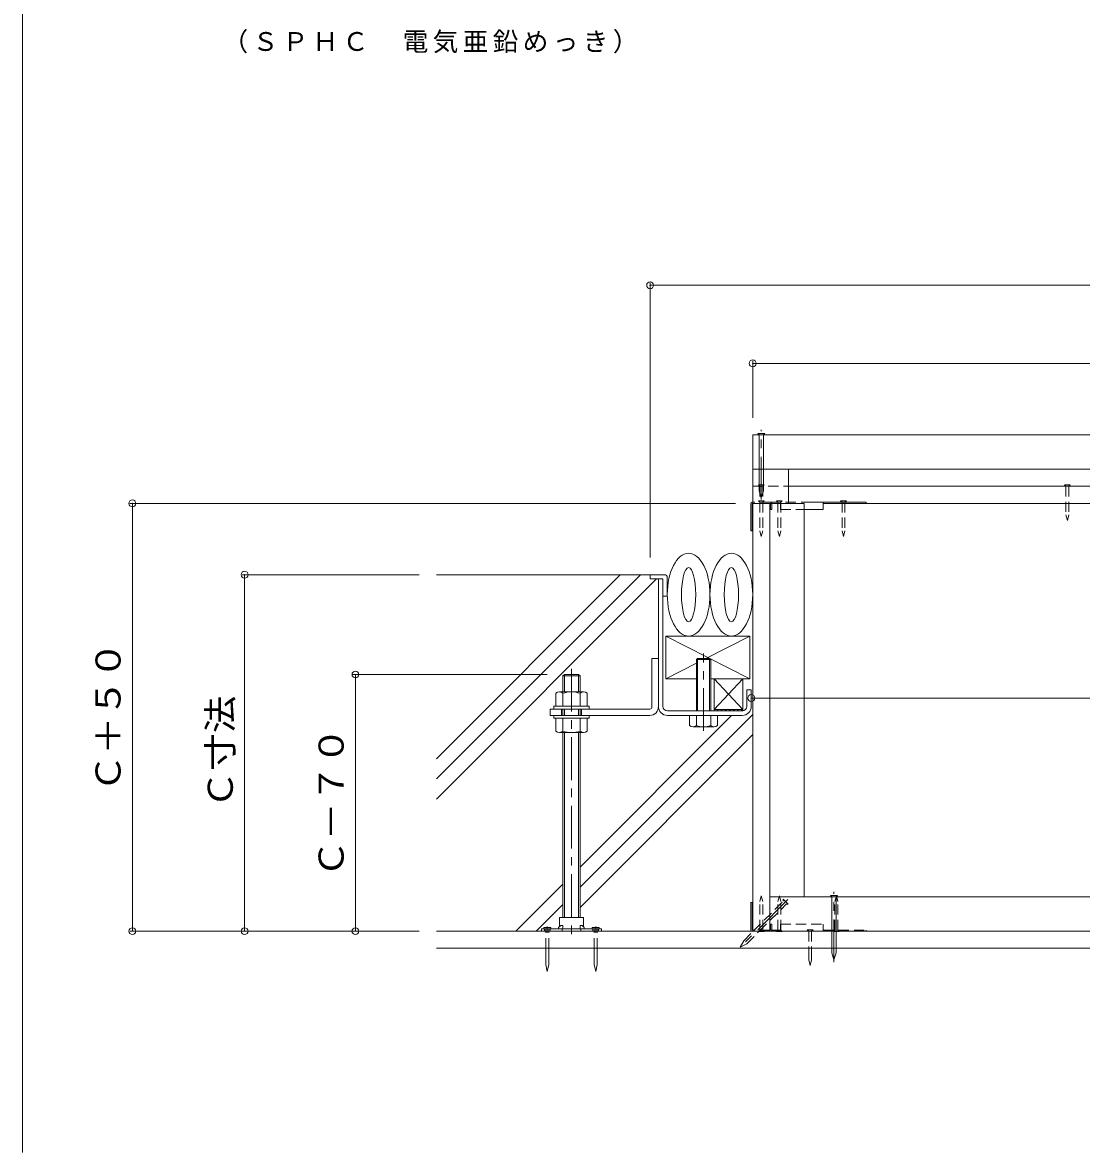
# Model space of a CAD drawing. Units: millimetres at full size, sheet at 1:6; details may follow other scales. Extents: x -2183 to 2239, y -1648 to 1656.
# Drawn here: x -337 to 406, y -1533 to -741 of the extents above; entities that cross this region are included whole.
import ezdxf
from ezdxf.enums import TextEntityAlignment as Align

# ---------------------------------------------------------------- set-up
doc = ezdxf.new("R2010")
doc.units = ezdxf.units.MM
doc.header["$LTSCALE"] = 6
doc.header["$PDMODE"] = 32
doc.header["$PDSIZE"] = 4.8
doc.linetypes.add('CHAIN1', pattern=[8, 5, -1, 1, -1])
doc.linetypes.add('DASHED1', pattern=[1.8, 1.2, -0.6])
for name, color, linetype, lineweight in [('1-0_1-0ﾚｲﾔ', 4, 'Continuous', 9), ('1-1_1-1ﾚｲﾔ', 2, 'Continuous', 9), ('1-3_1-3ﾚｲﾔ', 4, 'Continuous', 9), ('1-5_1-5ﾚｲﾔ', 7, 'Continuous', 9), ('1-6_1-6ﾚｲﾔ', 6, 'Continuous', 9), ('1-7', 5, 'Continuous', 5), ('1-8', 3, 'Continuous', 9), ('1-A', 3, 'Continuous', 9), ('1-B', 4, 'Continuous', 9), ('1-C', 4, 'Continuous', 9), ('1-D', 5, 'Continuous', 5), ('1-E', 3, 'Continuous', 9), ('1-F', 7, 'Continuous', 9), ('F-0_F-0ﾚｲﾔ', 7, 'Continuous', 9)]:
    doc.layers.add(name, color=color, linetype=linetype, lineweight=lineweight)
doc.styles.add('ＭＳ ゴシック', font='')
doc.styles.get('ＭＳ ゴシック').set_extended_font_data('MS Gothic')

msp = doc.modelspace()

# ---------------------------------------------------------------- linework, layer by layer
at = {"layer": '1-0_1-0ﾚｲﾔ'}
for p, q in [((27.493, -1376.232), (69.493, -1376.232)), ((29.493, -1377.832), (29.493, -1376.232)), ((33.493, -1377.832), (33.493, -1376.232)), ((41.993, -1376.232), (41.993, -1377.832)), ((54.993, -1376.232), (54.993, -1377.832)), ((63.493, -1377.832), (63.493, -1376.232)), ((67.493, -1377.832), (67.493, -1376.232)), ((69.493, -1376.232), (69.493, -1377.832))]:
    msp.add_line(p, q, dxfattribs=at)
at = {"layer": '1-0_1-0ﾚｲﾔ', "linetype": 'CHAIN1'}
for p, q in [((31.493, -1379.069), (31.493, -1374.5)), ((65.493, -1379.069), (65.493, -1374.5))]:
    msp.add_line(p, q, dxfattribs=at)
at = {"layer": '1-0_1-0ﾚｲﾔ'}
msp.add_lwpolyline([(27.493, -1376.232), (27.493, -1377.832), (69.493, -1377.832)], dxfattribs=at)
at = {"layer": '1-1_1-1ﾚｲﾔ'}
for p, q in [((109.491, -1130.832), (112.691, -1130.832)), ((109.491, -1220.132), (109.491, -1130.832)), ((112.691, -1220.132), (112.691, -1130.832)), ((171.491, -1220.132), (171.491, -1208.532)), ((115.891, -1223.332), (168.291, -1223.332)), ((115.891, -1226.532), (136.191, -1226.532)), ((168.291, -1226.532), (146.191, -1226.532)), ((1395.694, -1377.832), (-46.307, -1377.832)), ((-46.307, -1389.832), (1395.694, -1389.832))]:
    msp.add_line(p, q, dxfattribs=at)
msp.add_lwpolyline([(174.691, -1220.132), (174.691, -1208.532), (171.491, -1208.532)], dxfattribs=at)
for centre, radius, start, end in [((115.891, -1220.132), 6.4, 180, 270), ((115.891, -1220.132), 3.2, 180, 270), ((168.291, -1220.132), 3.2, 270, 0), ((168.291, -1220.132), 6.4, 270, 0)]:
    msp.add_arc(centre, radius, start, end, dxfattribs=at)
at = {"layer": '1-3_1-3ﾚｲﾔ'}
for p, q in [((113.691, -1127.832), (103.691, -1127.832)), ((112.691, -1142.832), (112.691, -1130.832)), ((115.691, -1129.832), (115.691, -1142.832)), ((112.691, -1142.832), (115.691, -1142.832))]:
    msp.add_line(p, q, dxfattribs=at)
msp.add_lwpolyline([(103.691, -1127.832), (103.691, -1130.832), (112.691, -1130.832)], dxfattribs=at)
msp.add_arc((113.691, -1129.832), 2, 0, 90, dxfattribs=at)
at = {"layer": '1-6_1-6ﾚｲﾔ'}
for p, q in [((103.693, -1127.832), (-46.307, -1127.832)), ((-46.307, -1256.909), (82.77, -1127.832)), ((-46.307, -1271.051), (96.912, -1127.832)), ((-46.307, -1285.193), (108.054, -1130.832)), ((148.692, -1200.832), (168.692, -1222.332)), ((168.692, -1200.832), (148.692, -1222.332)), ((148.692, -1200.832), (168.692, -1200.832)), ((148.692, -1222.332), (148.692, -1200.832)), ((168.692, -1200.832), (168.692, -1222.332)), ((54.493, -1347.028), (175.692, -1225.828)), ((54.493, -1332.886), (160.847, -1226.532)), ((148.692, -1222.332), (168.692, -1222.332)), ((54.493, -1361.17), (175.692, -1239.971)), ((9.547, -1377.832), (42.492, -1344.886)), ((23.689, -1377.832), (42.492, -1359.028))]:
    msp.add_line(p, q, dxfattribs=at)
for centre, major_axis, ratio in [((130.691, -1141.832), (0, -29), 0.517241), ((160.691, -1141.832), (0, -29), 0.517241), ((130.691, -1141.832), (0, -19), 0.263158), ((160.691, -1141.832), (0, -19), 0.263158)]:
    msp.add_ellipse(centre, major_axis=major_axis, ratio=ratio, dxfattribs=at)
at = {"layer": '1-7'}
for p, q in [((137.003, -1186.532), (136.191, -1187.344)), ((136.191, -1187.344), (146.191, -1187.344)), ((136.191, -1187.344), (136.191, -1192.032)), ((136.191, -1187.344), (136.191, -1223.332)), ((137.003, -1186.532), (145.379, -1186.532)), ((137.003, -1223.332), (137.003, -1186.532)), ((145.379, -1186.532), (146.191, -1187.344)), ((145.379, -1223.332), (145.379, -1186.532)), ((146.191, -1223.332), (146.191, -1187.344)), ((131.391, -1226.532), (150.991, -1226.532)), ((131.391, -1233.637), (131.391, -1226.532)), ((136.191, -1226.532), (136.191, -1233.637)), ((146.191, -1226.532), (146.191, -1233.637)), ((150.991, -1233.637), (150.991, -1226.532)), ((133.791, -1234.532), (148.591, -1234.532))]:
    msp.add_line(p, q, dxfattribs=at)
at = {"layer": '1-7', "linetype": 'CHAIN1'}
msp.add_line((141.191, -1237.409), (141.191, -1182.999), dxfattribs=at)
at = {"layer": '1-7'}
for centre, radius, start, end in [((133.791, -1230.866), 3.666, 229.1022, 310.89809), ((141.191, -1220.116), 14.416, 249.70546, 290.29454), ((148.591, -1230.866), 3.666, 229.10191, 310.8978)]:
    msp.add_arc(centre, radius, start, end, dxfattribs=at)
at = {"layer": '1-8'}
for p, q in [((180.172, -1064.832), (180.172, -1029.832)), ((184.217, -1028.862), (183.212, -1029.832)), ((183.212, -1064.832), (183.212, -1029.832)), ((180.172, -1068.982), (180.172, -1065.311)), ((180.172, -1068.982), (181.692, -1073.832)), ((183.212, -1068.982), (181.692, -1073.832)), ((183.212, -1068.982), (183.212, -1065.311)), ((230.167, -1352.862), (231.172, -1353.832)), ((230.167, -1352.862), (235.217, -1352.862)), ((231.172, -1392.982), (231.172, -1353.832)), ((235.217, -1352.862), (234.202, -1353.841)), ((234.212, -1392.982), (234.212, -1353.832)), ((33.993, -1375.232), (33.993, -1376.231)), ((62.993, -1375.232), (62.993, -1376.231)), ((30.493, -1401.232), (30.493, -1389.832)), ((32.493, -1401.232), (32.493, -1389.832)), ((64.493, -1401.232), (64.493, -1389.832)), ((66.493, -1401.232), (66.493, -1389.832)), ((231.172, -1392.982), (232.692, -1397.832)), ((234.212, -1392.982), (232.692, -1397.832)), ((30.493, -1401.232), (31.493, -1406.232)), ((32.493, -1401.232), (31.493, -1406.232)), ((64.493, -1401.232), (65.493, -1406.232)), ((66.493, -1401.232), (65.493, -1406.232))]:
    msp.add_line(p, q, dxfattribs=at)
at = {"layer": '1-8', "linetype": 'CHAIN1'}
for p, q in [((181.692, -1075.119), (181.692, -1026.307)), ((232.692, -1399.572), (232.692, -1350.307)), ((200.392, -1355.603), (166.38, -1389.614))]:
    msp.add_line(p, q, dxfattribs=at)
at = {"layer": '1-8', "linetype": 'DASHED1'}
for p, q in [((176.013, -1377.832), (197.02, -1356.825)), ((180.313, -1377.832), (199.169, -1358.975)), ((200.566, -1358.999), (199.169, -1358.975)), ((30.493, -1389.832), (30.493, -1376.231)), ((32.493, -1389.832), (32.493, -1376.231)), ((64.493, -1389.832), (64.493, -1376.231)), ((66.493, -1389.832), (66.493, -1376.231)), ((169.336, -1384.509), (176.013, -1377.832)), ((171.486, -1386.658), (180.313, -1377.832)), ((169.336, -1384.509), (166.982, -1389.013)), ((171.486, -1386.658), (166.982, -1389.013))]:
    msp.add_line(p, q, dxfattribs=at)
at = {"layer": '1-8'}
for points in [[(184.217, -1028.862), (179.167, -1028.862), (180.172, -1029.832)], [(33.993, -1375.232), (28.993, -1375.232), (28.993, -1376.231)], [(62.993, -1375.232), (67.993, -1375.232), (67.993, -1376.231)]]:
    msp.add_lwpolyline(points, dxfattribs=at)
at = {"layer": '1-8', "linetype": 'DASHED1'}
msp.add_lwpolyline([(200.566, -1358.999), (196.995, -1355.429), (197.02, -1356.825)], dxfattribs=at)
at = {"layer": '1-A'}
for p, q in [((175.392, -1077.032), (175.692, -1077.032)), ((211.692, -1077.032), (255.192, -1077.032)), ((225.192, -1077.032), (225.192, -1082.031)), ((174.392, -1078.032), (174.392, -1097.032)), ((175.192, -1078.332), (175.192, -1097.032)), ((211.692, -1082.031), (225.192, -1082.031)), ((174.392, -1097.032), (175.692, -1097.032)), ((114.691, -1170.832), (173.691, -1170.832)), ((173.691, -1200.832), (114.691, -1170.832)), ((114.691, -1200.832), (114.691, -1170.832)), ((142.815, -1186.532), (173.691, -1170.832)), ((173.691, -1170.832), (173.691, -1200.832)), ((114.691, -1200.832), (136.191, -1189.9)), ((136.191, -1200.832), (114.691, -1200.832)), ((173.691, -1200.832), (146.191, -1200.832)), ((174.392, -1357.832), (175.692, -1357.832)), ((174.392, -1376.832), (174.392, -1357.832)), ((175.192, -1376.532), (175.192, -1357.832)), ((175.692, -1377.832), (175.392, -1377.832))]:
    msp.add_line(p, q, dxfattribs=at)
at = {"layer": '1-A', "linetype": 'DASHED1'}
for p, q in [((187.992, -1077.032), (175.692, -1077.032)), ((187.992, -1077.032), (211.692, -1077.032)), ((195.192, -1077.032), (195.192, -1082.031)), ((175.692, -1077.832), (187.692, -1077.832)), ((188.192, -1078.332), (188.192, -1082.031)), ((188.192, -1082.031), (188.992, -1082.031)), ((188.992, -1077.832), (195.192, -1077.832)), ((188.992, -1078.032), (188.992, -1082.031)), ((195.192, -1082.031), (211.692, -1082.031)), ((187.692, -1377.032), (175.692, -1377.032)), ((175.692, -1377.832), (187.992, -1377.832)), ((187.992, -1377.832), (255.192, -1377.832)), ((188.192, -1372.831), (188.992, -1372.831)), ((188.192, -1376.532), (188.192, -1372.831)), ((188.992, -1376.832), (188.992, -1372.831)), ((188.992, -1377.032), (195.192, -1377.032)), ((195.192, -1372.831), (225.192, -1372.831)), ((195.192, -1377.832), (195.192, -1372.831)), ((225.192, -1377.832), (225.192, -1372.831))]:
    msp.add_line(p, q, dxfattribs=at)
at = {"layer": '1-A', "color": 2}
for p, q in [((39.993, -1368.232), (39.993, -1374.823)), ((41.043, -1373.966), (39.493, -1375.232)), ((39.493, -1375.232), (39.493, -1376.232)), ((41.043, -1373.966), (42.387, -1373.966)), ((42.387, -1373.966), (42.387, -1376.232)), ((54.598, -1373.966), (54.598, -1376.232)), ((55.942, -1373.966), (54.598, -1373.966)), ((55.942, -1373.966), (57.493, -1375.232)), ((57.493, -1375.232), (57.493, -1376.232))]:
    msp.add_line(p, q, dxfattribs=at)
at = {"layer": '1-A'}
msp.add_lwpolyline([(225.192, -1077.832), (255.192, -1077.832), (255.192, -1077.032)], dxfattribs=at)
at = {"layer": '1-A', "color": 2}
msp.add_lwpolyline([(39.993, -1368.232), (56.993, -1368.232), (56.993, -1374.823)], dxfattribs=at)
at = {"layer": '1-A', "linetype": 'DASHED1'}
msp.add_lwpolyline([(225.192, -1377.032), (255.192, -1377.032), (255.192, -1377.832)], dxfattribs=at)
at = {"layer": '1-A'}
for centre, radius, start, end in [((175.392, -1078.032), 1, 90, 180), ((175.692, -1078.332), 0.5, 90, 180), ((175.392, -1376.832), 1, 180, 270), ((175.692, -1376.532), 0.5, 180, 270)]:
    msp.add_arc(centre, radius, start, end, dxfattribs=at)
at = {"layer": '1-A', "linetype": 'DASHED1'}
for centre, radius, start, end in [((187.992, -1078.032), 1, 0, 90), ((187.692, -1078.332), 0.5, 0, 90), ((187.692, -1376.532), 0.5, 270, 0), ((187.992, -1376.832), 1, 270, 0)]:
    msp.add_arc(centre, radius, start, end, dxfattribs=at)
at = {"layer": '1-B', "color": 5, "lineweight": 5}
for p, q in [((175.692, -1029.832), (175.692, -1053.832)), ((175.692, -1029.832), (1173.693, -1029.832)), ((200.692, -1053.832), (1166.173, -1053.832)), ((647.193, -1353.832), (187.692, -1353.832)), ((187.692, -1353.832), (187.692, -1377.832)), ((647.193, -1377.832), (187.692, -1377.832))]:
    msp.add_line(p, q, dxfattribs=at)
at = {"layer": '1-B'}
for p, q in [((175.692, -1053.832), (175.692, -1077.032)), ((175.692, -1077.832), (175.692, -1377.832)), ((187.692, -1077.832), (187.692, -1377.832)), ((255.192, -1077.832), (1094.193, -1077.832))]:
    msp.add_line(p, q, dxfattribs=at)
at = {"layer": '1-B', "color": 6, "linetype": 'DASHED1'}
msp.add_line((175.692, -1065.832), (200.692, -1065.832), dxfattribs=at)
at = {"layer": '1-B', "color": 6}
msp.add_line((200.692, -1065.832), (433.786, -1065.832), dxfattribs=at)
at = {"layer": '1-C', "linetype": 'DASHED1'}
for p, q in [((180.692, -1065.832), (179.692, -1064.832)), ((183.692, -1064.832), (179.692, -1064.832)), ((180.692, -1065.832), (180.692, -1076.032)), ((183.692, -1064.832), (182.692, -1065.832)), ((182.692, -1065.832), (182.692, -1076.032)), ((395.473, -1065.831), (395.473, -1085.831)), ((397.472, -1065.831), (397.472, -1085.831)), ((183.692, -1076.032), (179.692, -1076.032)), ((180.692, -1077.032), (179.692, -1076.032)), ((180.692, -1077.032), (180.692, -1097.032)), ((183.692, -1076.032), (182.692, -1077.032)), ((182.692, -1077.032), (182.692, -1097.032)), ((196.392, -1076.032), (192.392, -1076.032)), ((193.392, -1077.032), (192.392, -1076.032)), ((193.392, -1077.032), (193.392, -1097.032)), ((196.392, -1076.032), (195.392, -1077.032)), ((195.392, -1077.032), (195.392, -1097.032)), ((241.392, -1076.032), (237.392, -1076.032)), ((238.392, -1077.032), (237.392, -1076.032)), ((241.392, -1076.032), (240.392, -1077.032)), ((240.392, -1077.032), (240.392, -1097.032)), ((395.473, -1085.831), (396.473, -1089.831)), ((397.472, -1085.831), (396.473, -1089.831)), ((180.692, -1097.032), (181.692, -1101.032)), ((182.692, -1097.032), (181.692, -1101.032)), ((193.392, -1097.032), (194.392, -1101.032)), ((195.392, -1097.032), (194.392, -1101.032)), ((240.392, -1097.032), (239.392, -1101.032)), ((180.692, -1357.032), (181.692, -1353.032)), ((193.393, -1357.032), (194.393, -1353.032)), ((233.392, -1357.032), (234.392, -1353.032)), ((235.392, -1357.032), (234.392, -1353.032)), ((180.692, -1377.032), (180.692, -1357.032)), ((193.393, -1377.032), (193.393, -1357.032)), ((233.392, -1377.032), (233.392, -1357.032)), ((235.392, -1377.032), (235.392, -1357.032)), ((180.692, -1377.032), (179.692, -1378.032)), ((183.692, -1378.032), (179.692, -1378.032)), ((183.692, -1378.032), (182.692, -1377.032)), ((193.392, -1377.032), (192.392, -1378.032)), ((196.392, -1378.032), (192.392, -1378.032)), ((196.392, -1378.032), (195.392, -1377.032)), ((217.993, -1376.831), (213.992, -1376.831)), ((214.993, -1377.832), (213.992, -1376.831)), ((214.993, -1377.832), (214.993, -1389.832)), ((217.993, -1376.831), (216.992, -1377.832)), ((216.992, -1377.832), (216.992, -1389.832)), ((233.392, -1377.032), (232.392, -1378.032)), ((236.392, -1378.032), (232.392, -1378.032)), ((236.392, -1378.032), (235.392, -1377.032))]:
    msp.add_line(p, q, dxfattribs=at)
at = {"layer": '1-C'}
for p, q in [((398.472, -1064.832), (394.473, -1064.832)), ((395.473, -1065.832), (394.473, -1064.832)), ((398.472, -1064.832), (397.472, -1065.832)), ((214.993, -1389.832), (214.993, -1397.832)), ((216.992, -1389.832), (216.992, -1397.832)), ((214.993, -1397.832), (215.992, -1401.832)), ((216.992, -1397.832), (215.992, -1401.832))]:
    msp.add_line(p, q, dxfattribs=at)
at = {"layer": '1-C', "color": 7}
for p, q in [((168.692, -1222.332), (148.692, -1222.332)), ((148.692, -1222.332), (148.692, -1223.332)), ((148.692, -1223.332), (168.692, -1223.332)), ((151.518, -1223.332), (150.518, -1222.332)), ((154.346, -1223.332), (153.346, -1222.332)), ((157.175, -1223.332), (156.175, -1222.332)), ((160.003, -1223.332), (159.003, -1222.332)), ((162.832, -1223.332), (161.832, -1222.332)), ((165.66, -1223.332), (164.66, -1222.332)), ((168.489, -1223.332), (167.489, -1222.332)), ((168.692, -1223.332), (168.692, -1222.332))]:
    msp.add_line(p, q, dxfattribs=at)
at = {"layer": '1-C', "linetype": 'DASHED1'}
for points in [[(238.392, -1077.032), (238.392, -1097.032), (239.392, -1101.032)], [(182.692, -1377.032), (182.692, -1357.032), (181.692, -1353.032)], [(195.392, -1377.032), (195.392, -1357.032), (194.393, -1353.032)]]:
    msp.add_lwpolyline(points, dxfattribs=at)
at = {"layer": '1-D', "color": 7, "lineweight": 9}
for p, q in [((175.692, -1053.832), (200.692, -1053.832)), ((200.692, -1053.832), (200.692, -1077.832))]:
    msp.add_line(p, q, dxfattribs=at)
at = {"layer": '1-D', "color": 2, "lineweight": 9}
for p in [(211.692, -1077.832), (187.692, -1353.832)]:
    msp.add_line(p, (211.692, -1353.832), dxfattribs=at)
at = {"layer": '1-D', "linetype": 'CHAIN1'}
msp.add_line((48.493, -1193.832), (48.493, -1381.395), dxfattribs=at)
at = {"layer": '1-D'}
for p, q in [((42.493, -1198.832), (43.492, -1197.832)), ((54.493, -1198.832), (42.493, -1198.832)), ((42.493, -1198.832), (42.493, -1210.032)), ((53.492, -1197.832), (43.492, -1197.832)), ((43.492, -1197.832), (43.492, -1210.032)), ((53.492, -1197.832), (54.493, -1198.832)), ((53.492, -1197.832), (53.492, -1210.032)), ((54.493, -1198.832), (54.493, -1210.032)), ((37.493, -1220.032), (37.493, -1211.032)), ((56.996, -1210.032), (39.989, -1210.032)), ((42.493, -1220.032), (42.493, -1211.032)), ((54.493, -1220.032), (54.493, -1211.032)), ((59.493, -1220.032), (59.493, -1211.032)), ((60.992, -1220.032), (35.993, -1220.032)), ((35.993, -1220.032), (35.993, -1222.032)), ((60.992, -1220.032), (60.992, -1222.032)), ((60.992, -1222.032), (35.993, -1222.032)), ((60.992, -1226.532), (35.993, -1226.532)), ((35.993, -1226.532), (35.993, -1228.532)), ((42.493, -1222.032), (42.493, -1226.532)), ((43.492, -1222.032), (43.492, -1226.532)), ((53.492, -1222.032), (53.492, -1226.532)), ((54.493, -1222.032), (54.493, -1226.532)), ((60.992, -1226.532), (60.992, -1228.532)), ((60.992, -1228.532), (35.993, -1228.532)), ((37.493, -1228.532), (37.493, -1237.532)), ((42.493, -1228.532), (42.493, -1237.532)), ((54.493, -1228.532), (54.493, -1237.532)), ((59.493, -1228.532), (59.493, -1237.532)), ((56.996, -1238.532), (39.989, -1238.532)), ((42.493, -1238.532), (42.493, -1368.232)), ((43.492, -1238.532), (43.492, -1368.232)), ((53.492, -1238.532), (53.492, -1368.232)), ((54.493, -1238.532), (54.493, -1368.232))]:
    msp.add_line(p, q, dxfattribs=at)
at = {"layer": '1-D', "color": 7, "lineweight": 9}
msp.add_lwpolyline([(175.692, -1053.832), (175.692, -1077.832), (200.692, -1077.832)], dxfattribs=at)
at = {"layer": '1-D', "color": 2, "lineweight": 9}
msp.add_lwpolyline([(211.692, -1077.832), (187.692, -1077.832), (187.692, -1353.832)], dxfattribs=at)
at = {"layer": '1-D'}
for centre, radius, start, end in [((39.993, -1213.657), 3.625, 46.39717, 133.60281), ((48.493, -1228.532), 18.5, 71.07535, 108.92464), ((56.993, -1213.657), 3.625, 46.39717, 133.60281), ((39.993, -1234.907), 3.625, 226.39717, 313.60281), ((48.493, -1220.032), 18.5, 251.07535, 288.92464), ((56.993, -1234.907), 3.625, 226.39717, 313.60281)]:
    msp.add_arc(centre, radius, start, end, dxfattribs=at)
at = {"layer": '1-E'}
for p, q in [((104.991, -1220.532), (104.991, -1186.531)), ((109.491, -1186.531), (104.991, -1186.531)), ((109.491, -1186.531), (109.491, -1220.132)), ((33.491, -1222.032), (33.491, -1226.532)), ((103.491, -1222.032), (33.491, -1222.032)), ((33.491, -1226.532), (103.491, -1226.532)), ((41.491, -1226.532), (41.491, -1222.032)), ((55.491, -1226.532), (55.491, -1222.032))]:
    msp.add_line(p, q, dxfattribs=at)
for radius, end in [(6, 3.82353), (1.5, 359.99973)]:
    msp.add_arc((103.491, -1220.532), radius, 270, end, dxfattribs=at)
at = {"layer": '1-F'}
for p, q in [((103.693, -923.065), (103.693, -1115.832)), ((103.693, -924.865), (1245.694, -924.865)), ((175.692, -977.802), (175.692, -1017.832)), ((175.692, -979.602), (1173.693, -979.602)), ((-261.445, -1077.832), (163.692, -1077.832)), ((-259.645, -1377.832), (-259.645, -1077.832)), ((-182.675, -1127.832), (-58.307, -1127.832)), ((-180.875, -1377.832), (-180.875, -1127.832)), ((-104.91, -1197.832), (31.492, -1197.832)), ((-103.11, -1377.832), (-103.11, -1197.832)), ((1174.694, -1214.332), (174.693, -1214.332)), ((-261.445, -1377.832), (-58.307, -1377.832))]:
    msp.add_line(p, q, dxfattribs=at)
for p in [(103.693, -924.865), (175.692, -979.602), (-259.645, -1077.832), (-180.875, -1127.832), (-103.11, -1197.832), (174.693, -1214.332), (-259.645, -1377.832), (-180.875, -1377.832), (-103.11, -1377.832)]:
    msp.add_point(p, dxfattribs=at)
at = {"layer": 'F-0_F-0ﾚｲﾔ'}
msp.add_line((-336.7, -1533), (-336.7, 771.667), dxfattribs=at)

# ---------------------------------------------------------------- texts
at = {"layer": '1-5_1-5ﾚｲﾔ', "insert": (-196.386, -762.211), "char_height": 13.2, "attachment_point": 7, "style": 'ＭＳ ゴシック'}
msp.add_mtext('\\T1.17;（ＳＰＨＣ\u3000電気亜鉛めっき）', dxfattribs=at)
at = {"layer": '1-F', "color": 2, "style": 'ＭＳ ゴシック', "width": 1.1}
for s, p in [('Ｃ＋５０', (-262.645, -1280.332)), ('Ｃ寸法', (-183.875, -1291.832)), ('Ｃ－７０', (-106.11, -1340.332))]:
    msp.add_text(s, height=17.6, rotation=90, dxfattribs=at).set_placement(p, align=Align.BOTTOM_LEFT)

doc.saveas('drawing.dxf')
